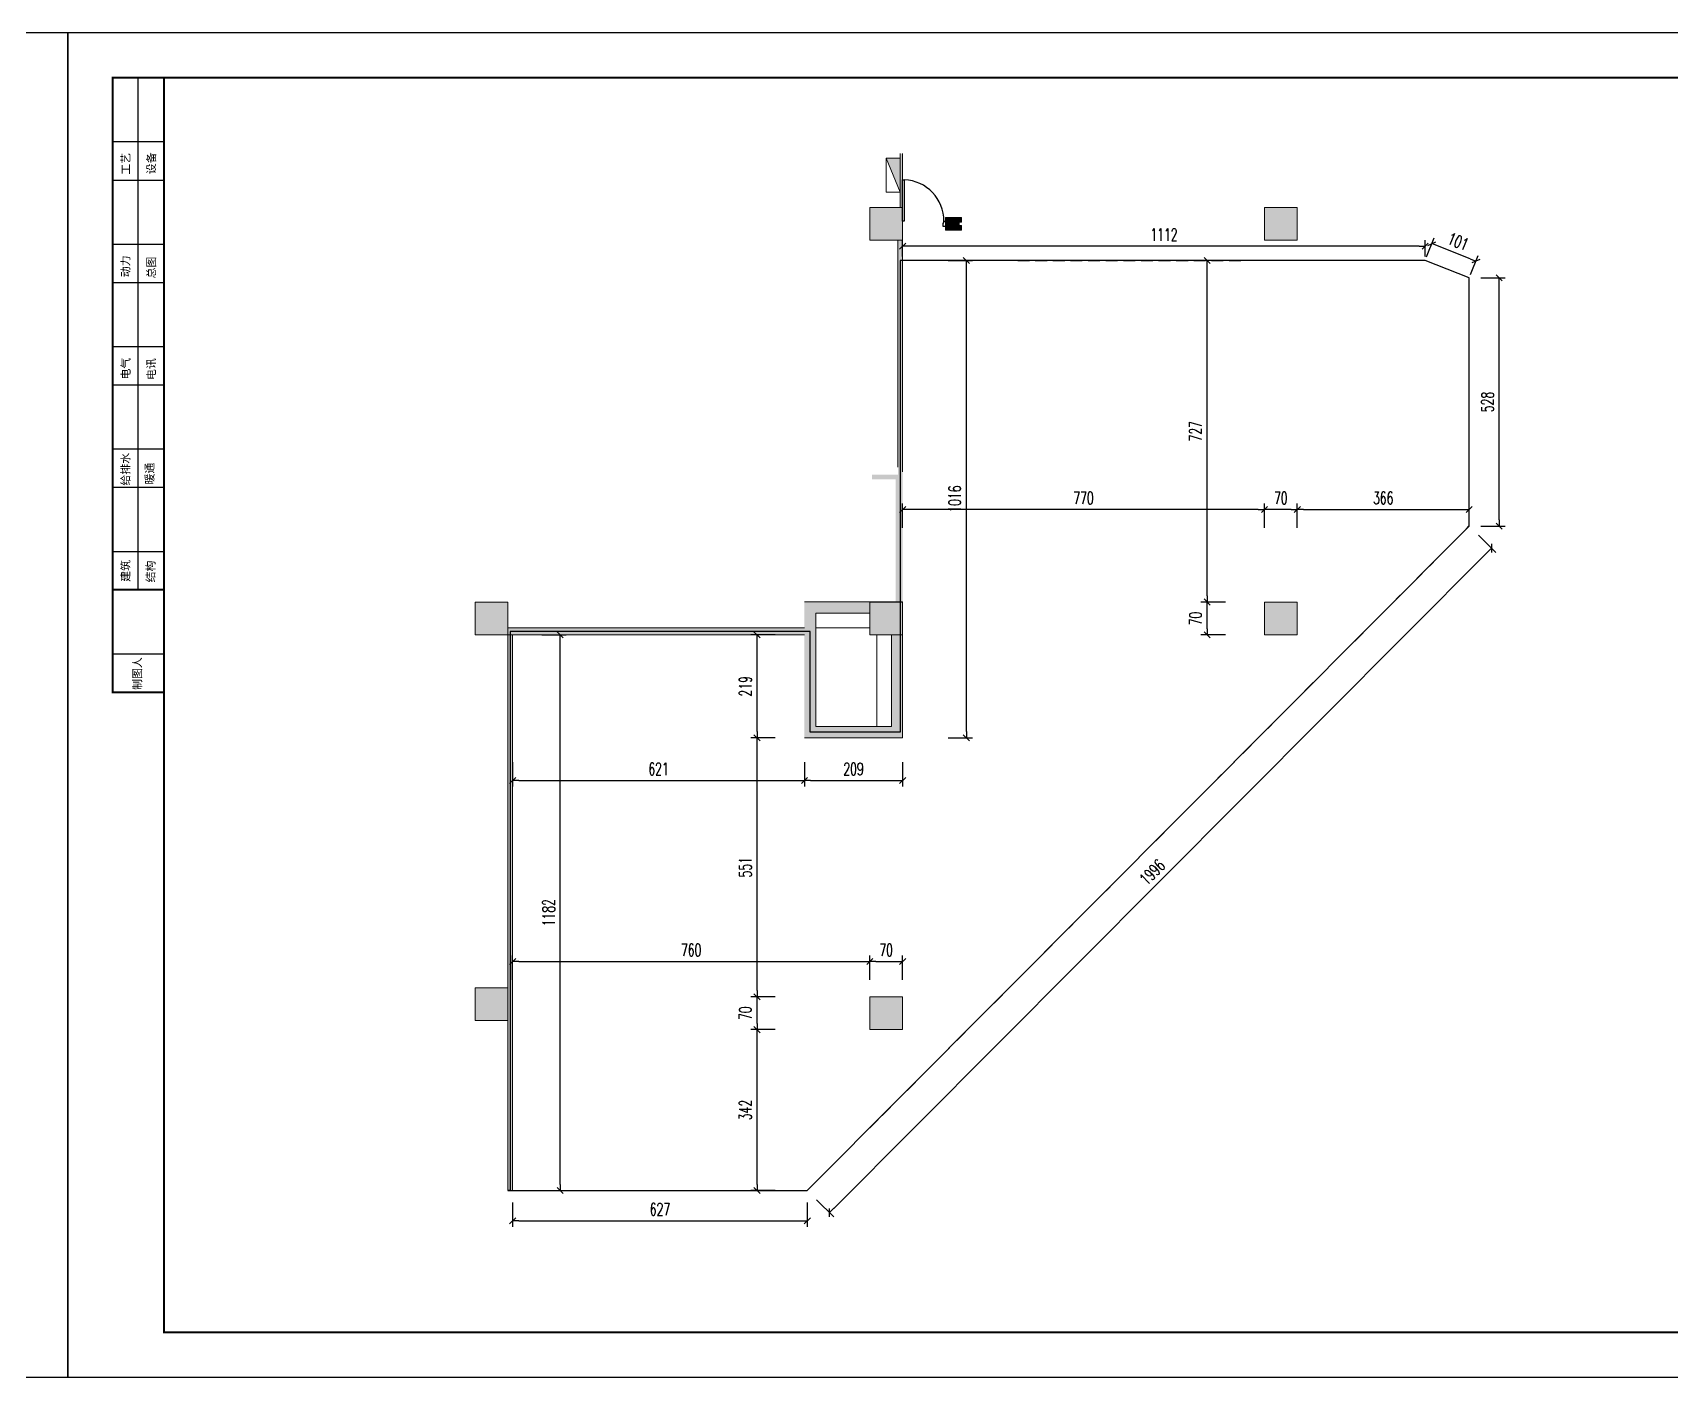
# Model space of a CAD drawing. Header units: millimetres. Extents: x 5896 to 6381, y 4295 to 4378.
# Drawn here: x 5975.74 to 6010.61, y 4349.31 to 4377.92 of the extents above; entities that cross this region are included whole.
import ezdxf

# ---------------------------------------------------------------- set-up
doc = ezdxf.new("R2010")
doc.units = ezdxf.units.MM
doc.linetypes.add('NASCOSTA', pattern=[0.375, 0.25, -0.125])
doc.linetypes.add('PHANTOM2', pattern=[1.25, 0.625, -0.125, 0.125, -0.125, 0.125, -0.125])
for name, color, linetype in [('1_AVT', 1, 'Continuous'), ('AX-QUOTE', 2, 'Continuous'), ('GA_X DIM', 8, 'Continuous'), ('proiezioni', 2, 'NASCOSTA'), ('R-PIANI', 6, 'Continuous'), ('图框', 254, 'Continuous')]:
    doc.layers.add(name, color=color, linetype=linetype)
doc.layers.add('R-BORDER', color=7, linetype='PHANTOM2', true_color=0xdb0000, plot=False)
doc.layers.add('R-HATCH', color=7, linetype='Continuous', lineweight=9, true_color=0xbababa)
doc.layers.add('R-WALL', color=7, linetype='Continuous', lineweight=9, true_color=0xbababa)
doc.layers.add('R-PLANT', color=1, linetype='Continuous', lineweight=9)
doc.styles.add('ARIAL', font='Arial.ttf')
doc.styles.add('FUGUE', font='Arial.ttf')
doc.styles.add('HT', font='')
doc.styles.add('SIMPLEX', font='SIMPLEX.SHX', dxfattribs={"width": 0.65})
doc.styles.get("Standard").update_dxf_attribs({"font": 'Arial.ttf'})
doc.styles.add('图签-仿宋', font='')
doc.styles.add('图签-黑体', font='')
doc.styles.get('HT').set_extended_font_data('SimHei')
doc.styles.get('图签-仿宋').set_extended_font_data('FangSong_GB2312')
doc.styles.get('图签-黑体').set_extended_font_data('SimHei')
doc.dimstyles.new('副本 METRI', dxfattribs={"dimscale": 1.3, "dimtxt": 0.2, "dimasz": 0.1, "dimexe": 0.1, "dimexo": 0.0625, "dimgap": 0.09, "dimtad": 1, "dimdec": 0, "dimlfac": 100, "dimzin": 0, "dimdsep": 46, "dimtxsty": 'SIMPLEX', "dimblk": 'LINEET2S', "dimcen": 0.09, "dimdle": 0.1, "dimclrd": 7, "dimclre": 7, "dimclrt": 3, "dimadec": 0, "dimazin": 0, "dimtfac": 1, "dimtdec": 0, "dimtix": 1, "dimtmove": 2, "dimatfit": 3, "dimldrblk": 'LINEET2S', "dimfxl": 0.3, "dimfxlon": 1, "dimtolj": 1, "dimarcsym": 0})

# ---------------------------------------------------------------- blocks, each defined once
blk = doc.blocks.new('LINEET2S')
blk.add_line((-1, 0), (0, 0))
at = {"color": 5}
blk.add_line((0.5, 0.5), (-0.5, -0.5), dxfattribs=at)
blk = doc.blocks.new('*D433')
at = {"layer": 'AX-QUOTE', "color": 7, "lineweight": -2, "transparency": 16777216}
for p, q in [((5985.956, 4353.026), (5985.956, 4352.506)), ((5992.228, 4353.026), (5992.228, 4352.506)), ((5986.086, 4352.636), (5992.098, 4352.636))]:
    blk.add_line(p, q, dxfattribs=at)
at = {"layer": 'DEFPOINTS', "color": 0, "transparency": 16777216}
for p in [(5985.956, 4353.281), (5992.228, 4353.281), (5992.228, 4352.636)]:
    blk.add_point(p, dxfattribs=at)
at = {"layer": 'AX-QUOTE', "color": 7, "lineweight": -2, "transparency": 16777216, "xscale": 0.13, "yscale": 0.13, "zscale": 0.13, "rotation": 180}
blk.add_blockref('LINEET2S', (5985.956, 4352.636), dxfattribs=at)
at = {"layer": 'AX-QUOTE', "color": 7, "lineweight": -2, "transparency": 16777216, "xscale": 0.13, "yscale": 0.13, "zscale": 0.13}
blk.add_blockref('LINEET2S', (5992.228, 4352.636), dxfattribs=at)
at = {"layer": 'AX-QUOTE', "color": 3, "transparency": 16777216, "insert": (5989.092, 4352.883), "char_height": 0.26, "attachment_point": 5, "style": 'SIMPLEX'}
blk.add_mtext('\\A1;627', dxfattribs=at)
blk = doc.blocks.new('*D434')
at = {"layer": 'AX-QUOTE', "color": 7, "lineweight": -2, "transparency": 16777216}
for p, q in [((6006.512, 4367.226), (6006.88, 4366.859)), ((5992.793, 4352.902), (6006.696, 4366.859)), ((5992.425, 4353.085), (5992.793, 4352.718))]:
    blk.add_line(p, q, dxfattribs=at)
at = {"layer": 'DEFPOINTS', "color": 0, "transparency": 16777216}
for p in [(6006.315, 4367.422), (6006.788, 4366.951), (5992.228, 4353.281)]:
    blk.add_point(p, dxfattribs=at)
at = {"layer": 'AX-QUOTE', "color": 7, "lineweight": -2, "transparency": 16777216, "xscale": 0.13, "yscale": 0.13, "zscale": 0.13}
for p, rotation in [((6006.788, 4366.951), 45.10899471156893), ((5992.701, 4352.81), 225.108994711569)]:
    blk.add_blockref('LINEET2S', p, dxfattribs=dict(at, rotation=rotation))
at = {"layer": 'AX-QUOTE', "color": 3, "transparency": 16777216, "insert": (5999.57, 4360.055), "char_height": 0.26, "attachment_point": 5, "rotation": 45.109, "style": 'SIMPLEX'}
blk.add_mtext('\\A1;1996', dxfattribs=at)
blk = doc.blocks.new('*D435')
at = {"layer": 'AX-QUOTE', "color": 7, "lineweight": -2, "transparency": 16777216}
for p, q in [((6006.562, 4372.705), (6007.082, 4372.705)), ((6006.952, 4367.552), (6006.952, 4372.575)), ((6006.562, 4367.422), (6007.082, 4367.422))]:
    blk.add_line(p, q, dxfattribs=at)
at = {"layer": 'DEFPOINTS', "color": 0, "transparency": 16777216}
for p in [(6006.315, 4372.705), (6006.952, 4372.705), (6006.315, 4367.422)]:
    blk.add_point(p, dxfattribs=at)
at = {"layer": 'AX-QUOTE', "color": 7, "lineweight": -2, "transparency": 16777216, "xscale": 0.13, "yscale": 0.13, "zscale": 0.13}
for p, rotation in [((6006.952, 4372.705), 90), ((6006.952, 4367.422), 270)]:
    blk.add_blockref('LINEET2S', p, dxfattribs=dict(at, rotation=rotation))
at = {"layer": 'AX-QUOTE', "color": 3, "transparency": 16777216, "insert": (6006.705, 4370.063), "char_height": 0.26, "attachment_point": 5, "rotation": 90, "style": 'SIMPLEX'}
blk.add_mtext('\\A1;528', dxfattribs=at)
blk = doc.blocks.new('*D436')
at = {"layer": 'AX-QUOTE', "color": 7, "lineweight": -2, "transparency": 16777216}
for p, q in [((6005.409, 4373.152), (6005.569, 4373.554)), ((6006.336, 4373.11), (6005.642, 4373.385)), ((6006.345, 4372.78), (6006.505, 4373.183))]:
    blk.add_line(p, q, dxfattribs=at)
at = {"layer": 'DEFPOINTS', "color": 0, "transparency": 16777216}
for p in [(6005.521, 4373.433), (6005.379, 4373.076), (6006.315, 4372.705)]:
    blk.add_point(p, dxfattribs=at)
at = {"layer": 'AX-QUOTE', "color": 7, "lineweight": -2, "transparency": 16777216, "xscale": 0.13, "yscale": 0.13, "zscale": 0.13}
for p, rotation in [((6005.521, 4373.433), 158.3338756539111), ((6006.457, 4373.062), 338.3338756539112)]:
    blk.add_blockref('LINEET2S', p, dxfattribs=dict(at, rotation=rotation))
at = {"layer": 'AX-QUOTE', "color": 3, "transparency": 16777216, "insert": (6006.08, 4373.477), "char_height": 0.26, "attachment_point": 5, "rotation": 338.3339, "style": 'SIMPLEX'}
blk.add_mtext('\\A1;101', dxfattribs=at)
blk = doc.blocks.new('*D437')
at = {"layer": 'AX-QUOTE', "color": 7, "lineweight": -2, "transparency": 16777216}
for p, q in [((5994.256, 4373.158), (5994.256, 4373.508)), ((6005.249, 4373.378), (5994.386, 4373.378)), ((6005.379, 4373.158), (6005.379, 4373.508))]:
    blk.add_line(p, q, dxfattribs=at)
at = {"layer": 'DEFPOINTS', "color": 0, "transparency": 16777216}
for p in [(5994.256, 4373.378), (5994.256, 4373.076), (6005.379, 4373.076)]:
    blk.add_point(p, dxfattribs=at)
at = {"layer": 'AX-QUOTE', "color": 7, "lineweight": -2, "transparency": 16777216, "xscale": 0.13, "yscale": 0.13, "zscale": 0.13}
for p, rotation in [((5994.256, 4373.378), 180.0000000000047), ((6005.379, 4373.378), 4.716227408607665e-12)]:
    blk.add_blockref('LINEET2S', p, dxfattribs=dict(at, rotation=rotation))
at = {"layer": 'AX-QUOTE', "color": 3, "transparency": 16777216, "insert": (5999.818, 4373.625), "char_height": 0.26, "attachment_point": 5, "style": 'SIMPLEX'}
blk.add_mtext('\\A1;1112', dxfattribs=at)
blk = doc.blocks.new('*D438')
at = {"layer": 'AX-QUOTE', "color": 7, "lineweight": -2, "transparency": 16777216}
for p, q in [((6001.126, 4365.806), (6000.606, 4365.806)), ((6000.736, 4365.236), (6000.736, 4365.676)), ((6001.126, 4365.106), (6000.606, 4365.106))]:
    blk.add_line(p, q, dxfattribs=at)
at = {"layer": 'DEFPOINTS', "color": 0, "transparency": 16777216}
for p in [(6000.736, 4365.806), (6001.956, 4365.806), (6001.956, 4365.106)]:
    blk.add_point(p, dxfattribs=at)
at = {"layer": 'AX-QUOTE', "color": 7, "lineweight": -2, "transparency": 16777216, "xscale": 0.13, "yscale": 0.13, "zscale": 0.13}
for p, rotation in [((6000.736, 4365.806), 90), ((6000.736, 4365.106), 270)]:
    blk.add_blockref('LINEET2S', p, dxfattribs=dict(at, rotation=rotation))
at = {"layer": 'AX-QUOTE', "color": 3, "transparency": 16777216, "insert": (6000.489, 4365.456), "char_height": 0.26, "attachment_point": 5, "rotation": 90, "style": 'SIMPLEX'}
blk.add_mtext('\\A1;70', dxfattribs=at)
blk = doc.blocks.new('*D439')
at = {"layer": 'AX-QUOTE', "color": 7, "lineweight": -2, "transparency": 16777216}
for p, q in [((6001.126, 4373.076), (6000.606, 4373.076)), ((6000.736, 4365.936), (6000.736, 4372.946)), ((6001.126, 4365.806), (6000.606, 4365.806))]:
    blk.add_line(p, q, dxfattribs=at)
at = {"layer": 'DEFPOINTS', "color": 0, "transparency": 16777216}
for p in [(6000.736, 4373.076), (6005.379, 4373.076), (6001.956, 4365.806)]:
    blk.add_point(p, dxfattribs=at)
at = {"layer": 'AX-QUOTE', "color": 7, "lineweight": -2, "transparency": 16777216, "xscale": 0.13, "yscale": 0.13, "zscale": 0.13}
for p, rotation in [((6000.736, 4373.076), 90), ((6000.736, 4365.806), 270)]:
    blk.add_blockref('LINEET2S', p, dxfattribs=dict(at, rotation=rotation))
at = {"layer": 'AX-QUOTE', "color": 3, "transparency": 16777216, "insert": (6000.489, 4369.441), "char_height": 0.26, "attachment_point": 5, "rotation": 90, "style": 'SIMPLEX'}
blk.add_mtext('\\A1;727', dxfattribs=at)
blk = doc.blocks.new('*D440')
at = {"layer": 'AX-QUOTE', "color": 7, "lineweight": -2, "transparency": 16777216}
for p, q in [((5985.956, 4357.765), (5985.956, 4358.285)), ((5993.556, 4357.765), (5993.556, 4358.285)), ((5986.086, 4358.155), (5993.426, 4358.155))]:
    blk.add_line(p, q, dxfattribs=at)
at = {"layer": 'DEFPOINTS', "color": 0, "transparency": 16777216}
for p in [(5993.556, 4358.155), (5993.556, 4357.405), (5985.956, 4353.281)]:
    blk.add_point(p, dxfattribs=at)
at = {"layer": 'AX-QUOTE', "color": 7, "lineweight": -2, "transparency": 16777216, "xscale": 0.13, "yscale": 0.13, "zscale": 0.13, "rotation": 180}
blk.add_blockref('LINEET2S', (5985.956, 4358.155), dxfattribs=at)
at = {"layer": 'AX-QUOTE', "color": 7, "lineweight": -2, "transparency": 16777216, "xscale": 0.13, "yscale": 0.13, "zscale": 0.13}
blk.add_blockref('LINEET2S', (5993.556, 4358.155), dxfattribs=at)
at = {"layer": 'AX-QUOTE', "color": 3, "transparency": 16777216, "insert": (5989.756, 4358.402), "char_height": 0.26, "attachment_point": 5, "style": 'SIMPLEX'}
blk.add_mtext('\\A1;760', dxfattribs=at)
blk = doc.blocks.new('*D441')
at = {"layer": 'AX-QUOTE', "color": 7, "lineweight": -2, "transparency": 16777216}
for p, q in [((5993.556, 4357.765), (5993.556, 4358.285)), ((5994.256, 4357.765), (5994.256, 4358.285)), ((5993.686, 4358.155), (5994.126, 4358.155))]:
    blk.add_line(p, q, dxfattribs=at)
at = {"layer": 'DEFPOINTS', "color": 0, "transparency": 16777216}
for p in [(5994.256, 4358.155), (5993.556, 4357.405), (5994.256, 4357.405)]:
    blk.add_point(p, dxfattribs=at)
at = {"layer": 'AX-QUOTE', "color": 7, "lineweight": -2, "transparency": 16777216, "xscale": 0.13, "yscale": 0.13, "zscale": 0.13, "rotation": 180}
blk.add_blockref('LINEET2S', (5993.556, 4358.155), dxfattribs=at)
at = {"layer": 'AX-QUOTE', "color": 7, "lineweight": -2, "transparency": 16777216, "xscale": 0.13, "yscale": 0.13, "zscale": 0.13}
blk.add_blockref('LINEET2S', (5994.256, 4358.155), dxfattribs=at)
at = {"layer": 'AX-QUOTE', "color": 3, "transparency": 16777216, "insert": (5993.906, 4358.402), "char_height": 0.26, "attachment_point": 5, "style": 'SIMPLEX'}
blk.add_mtext('\\A1;70', dxfattribs=at)
blk = doc.blocks.new('*D442')
at = {"layer": 'AX-QUOTE', "color": 7, "lineweight": -2, "transparency": 16777216}
for p, q in [((5986.578, 4365.106), (5987.098, 4365.106)), ((5986.968, 4353.411), (5986.968, 4364.976)), ((5986.578, 4353.281), (5987.098, 4353.281))]:
    blk.add_line(p, q, dxfattribs=at)
at = {"layer": 'DEFPOINTS', "color": 0, "transparency": 16777216}
for p in [(5985.956, 4365.106), (5986.968, 4365.106), (5985.956, 4353.281)]:
    blk.add_point(p, dxfattribs=at)
at = {"layer": 'AX-QUOTE', "color": 7, "lineweight": -2, "transparency": 16777216, "xscale": 0.13, "yscale": 0.13, "zscale": 0.13}
for p, rotation in [((5986.968, 4365.106), 90), ((5986.968, 4353.281), 270)]:
    blk.add_blockref('LINEET2S', p, dxfattribs=dict(at, rotation=rotation))
at = {"layer": 'AX-QUOTE', "color": 3, "transparency": 16777216, "insert": (5986.721, 4359.194), "char_height": 0.26, "attachment_point": 5, "rotation": 90, "style": 'SIMPLEX'}
blk.add_mtext('\\A1;1182', dxfattribs=at)
blk = doc.blocks.new('*D443')
at = {"layer": 'AX-QUOTE', "color": 7, "lineweight": -2, "transparency": 16777216}
for p, q in [((5985.956, 4362.397), (5985.956, 4361.877)), ((5992.166, 4362.397), (5992.166, 4361.877)), ((5986.086, 4362.007), (5992.036, 4362.007))]:
    blk.add_line(p, q, dxfattribs=at)
at = {"layer": 'DEFPOINTS', "color": 0, "transparency": 16777216}
for p in [(5985.956, 4365.106), (5992.166, 4365.106), (5992.166, 4362.007)]:
    blk.add_point(p, dxfattribs=at)
at = {"layer": 'AX-QUOTE', "color": 7, "lineweight": -2, "transparency": 16777216, "xscale": 0.13, "yscale": 0.13, "zscale": 0.13, "rotation": 180}
blk.add_blockref('LINEET2S', (5985.956, 4362.007), dxfattribs=at)
at = {"layer": 'AX-QUOTE', "color": 7, "lineweight": -2, "transparency": 16777216, "xscale": 0.13, "yscale": 0.13, "zscale": 0.13}
blk.add_blockref('LINEET2S', (5992.166, 4362.007), dxfattribs=at)
at = {"layer": 'AX-QUOTE', "color": 3, "transparency": 16777216, "insert": (5989.061, 4362.254), "char_height": 0.26, "attachment_point": 5, "style": 'SIMPLEX'}
blk.add_mtext('\\A1;621', dxfattribs=at)
blk = doc.blocks.new('*D444')
at = {"layer": 'AX-QUOTE', "color": 7, "lineweight": -2, "transparency": 16777216}
for p, q in [((5992.166, 4362.397), (5992.166, 4361.877)), ((5994.256, 4362.397), (5994.256, 4361.877)), ((5992.296, 4362.007), (5994.126, 4362.007))]:
    blk.add_line(p, q, dxfattribs=at)
at = {"layer": 'DEFPOINTS', "color": 0, "transparency": 16777216}
for p in [(5992.166, 4365.106), (5994.256, 4362.918), (5994.256, 4362.007)]:
    blk.add_point(p, dxfattribs=at)
at = {"layer": 'AX-QUOTE', "color": 7, "lineweight": -2, "transparency": 16777216, "xscale": 0.13, "yscale": 0.13, "zscale": 0.13, "rotation": 180}
blk.add_blockref('LINEET2S', (5992.166, 4362.007), dxfattribs=at)
at = {"layer": 'AX-QUOTE', "color": 7, "lineweight": -2, "transparency": 16777216, "xscale": 0.13, "yscale": 0.13, "zscale": 0.13}
blk.add_blockref('LINEET2S', (5994.256, 4362.007), dxfattribs=at)
at = {"layer": 'AX-QUOTE', "color": 3, "transparency": 16777216, "insert": (5993.211, 4362.254), "char_height": 0.26, "attachment_point": 5, "style": 'SIMPLEX'}
blk.add_mtext('\\A1;209', dxfattribs=at)
blk = doc.blocks.new('*D445')
at = {"layer": 'AX-QUOTE', "color": 7, "lineweight": -2, "transparency": 16777216}
for p, q in [((5995.223, 4373.076), (5995.743, 4373.076)), ((5995.613, 4363.048), (5995.613, 4372.946)), ((5995.223, 4362.918), (5995.743, 4362.918))]:
    blk.add_line(p, q, dxfattribs=at)
at = {"layer": 'DEFPOINTS', "color": 0, "transparency": 16777216}
for p in [(5994.256, 4373.076), (5995.613, 4373.076), (5994.256, 4362.918)]:
    blk.add_point(p, dxfattribs=at)
at = {"layer": 'AX-QUOTE', "color": 7, "lineweight": -2, "transparency": 16777216, "xscale": 0.13, "yscale": 0.13, "zscale": 0.13}
for p, rotation in [((5995.613, 4373.076), 90), ((5995.613, 4362.918), 270)]:
    blk.add_blockref('LINEET2S', p, dxfattribs=dict(at, rotation=rotation))
at = {"layer": 'AX-QUOTE', "color": 3, "transparency": 16777216, "insert": (5995.366, 4367.997), "char_height": 0.26, "attachment_point": 5, "rotation": 90, "style": 'SIMPLEX'}
blk.add_mtext('\\A1;1016', dxfattribs=at)
blk = doc.blocks.new('*D446')
at = {"layer": 'AX-QUOTE', "color": 7, "lineweight": -2, "transparency": 16777216}
for p, q in [((6001.956, 4367.383), (6001.956, 4367.903)), ((6002.526, 4367.773), (6002.086, 4367.773)), ((6002.656, 4367.383), (6002.656, 4367.903))]:
    blk.add_line(p, q, dxfattribs=at)
at = {"layer": 'DEFPOINTS', "color": 0, "transparency": 16777216}
for p in [(6001.956, 4367.773), (6001.956, 4365.806), (6002.656, 4365.806)]:
    blk.add_point(p, dxfattribs=at)
at = {"layer": 'AX-QUOTE', "color": 7, "lineweight": -2, "transparency": 16777216, "xscale": 0.13, "yscale": 0.13, "zscale": 0.13, "rotation": 180}
blk.add_blockref('LINEET2S', (6001.956, 4367.773), dxfattribs=at)
at = {"layer": 'AX-QUOTE', "color": 7, "lineweight": -2, "transparency": 16777216, "xscale": 0.13, "yscale": 0.13, "zscale": 0.13}
blk.add_blockref('LINEET2S', (6002.656, 4367.773), dxfattribs=at)
at = {"layer": 'AX-QUOTE', "color": 3, "transparency": 16777216, "insert": (6002.306, 4368.02), "char_height": 0.26, "attachment_point": 5, "style": 'SIMPLEX'}
blk.add_mtext('\\A1;70', dxfattribs=at)
blk = doc.blocks.new('*D447')
at = {"layer": 'AX-QUOTE', "color": 7, "lineweight": -2, "transparency": 16777216}
for p, q in [((5994.256, 4367.383), (5994.256, 4367.903)), ((6001.826, 4367.773), (5994.386, 4367.773)), ((6001.956, 4367.383), (6001.956, 4367.903))]:
    blk.add_line(p, q, dxfattribs=at)
at = {"layer": 'DEFPOINTS', "color": 0, "transparency": 16777216}
for p in [(5994.256, 4367.773), (6001.956, 4365.806), (5994.256, 4362.918)]:
    blk.add_point(p, dxfattribs=at)
at = {"layer": 'AX-QUOTE', "color": 7, "lineweight": -2, "transparency": 16777216, "xscale": 0.13, "yscale": 0.13, "zscale": 0.13, "rotation": 180}
blk.add_blockref('LINEET2S', (5994.256, 4367.773), dxfattribs=at)
at = {"layer": 'AX-QUOTE', "color": 7, "lineweight": -2, "transparency": 16777216, "xscale": 0.13, "yscale": 0.13, "zscale": 0.13}
blk.add_blockref('LINEET2S', (6001.956, 4367.773), dxfattribs=at)
at = {"layer": 'AX-QUOTE', "color": 3, "transparency": 16777216, "insert": (5998.106, 4368.02), "char_height": 0.26, "attachment_point": 5, "style": 'SIMPLEX'}
blk.add_mtext('\\A1;770', dxfattribs=at)
blk = doc.blocks.new('*D448')
at = {"layer": 'AX-QUOTE', "color": 7, "lineweight": -2, "transparency": 16777216}
for p, q in [((6002.656, 4367.383), (6002.656, 4367.903)), ((6002.786, 4367.773), (6006.185, 4367.773)), ((6006.315, 4367.503), (6006.315, 4367.903))]:
    blk.add_line(p, q, dxfattribs=at)
at = {"layer": 'DEFPOINTS', "color": 0, "transparency": 16777216}
for p in [(6006.315, 4367.773), (6006.315, 4367.422), (6002.656, 4365.806)]:
    blk.add_point(p, dxfattribs=at)
at = {"layer": 'AX-QUOTE', "color": 7, "lineweight": -2, "transparency": 16777216, "xscale": 0.13, "yscale": 0.13, "zscale": 0.13, "rotation": 180}
blk.add_blockref('LINEET2S', (6002.656, 4367.773), dxfattribs=at)
at = {"layer": 'AX-QUOTE', "color": 7, "lineweight": -2, "transparency": 16777216, "xscale": 0.13, "yscale": 0.13, "zscale": 0.13}
blk.add_blockref('LINEET2S', (6006.315, 4367.773), dxfattribs=at)
at = {"layer": 'AX-QUOTE', "color": 3, "transparency": 16777216, "insert": (6004.485, 4368.02), "char_height": 0.26, "attachment_point": 5, "style": 'SIMPLEX'}
blk.add_mtext('\\A1;366', dxfattribs=at)
blk = doc.blocks.new('*D449')
at = {"layer": 'AX-QUOTE', "color": 7, "lineweight": -2, "transparency": 16777216}
for p, q in [((5991.547, 4356.705), (5991.027, 4356.705)), ((5991.157, 4353.411), (5991.157, 4356.575)), ((5991.547, 4353.281), (5991.027, 4353.281))]:
    blk.add_line(p, q, dxfattribs=at)
at = {"layer": 'DEFPOINTS', "color": 0, "transparency": 16777216}
for p in [(5991.157, 4356.705), (5993.556, 4356.705), (5992.228, 4353.281)]:
    blk.add_point(p, dxfattribs=at)
at = {"layer": 'AX-QUOTE', "color": 7, "lineweight": -2, "transparency": 16777216, "xscale": 0.13, "yscale": 0.13, "zscale": 0.13}
for p, rotation in [((5991.157, 4356.705), 90), ((5991.157, 4353.281), 270)]:
    blk.add_blockref('LINEET2S', p, dxfattribs=dict(at, rotation=rotation))
at = {"layer": 'AX-QUOTE', "color": 3, "transparency": 16777216, "insert": (5990.91, 4354.993), "char_height": 0.26, "attachment_point": 5, "rotation": 90, "style": 'SIMPLEX'}
blk.add_mtext('\\A1;342', dxfattribs=at)
blk = doc.blocks.new('*D450')
at = {"layer": 'AX-QUOTE', "color": 7, "lineweight": -2, "transparency": 16777216}
for p, q in [((5991.547, 4357.405), (5991.027, 4357.405)), ((5991.157, 4356.835), (5991.157, 4357.275)), ((5991.547, 4356.705), (5991.027, 4356.705))]:
    blk.add_line(p, q, dxfattribs=at)
at = {"layer": 'DEFPOINTS', "color": 0, "transparency": 16777216}
for p in [(5991.157, 4357.405), (5993.556, 4357.405), (5993.556, 4356.705)]:
    blk.add_point(p, dxfattribs=at)
at = {"layer": 'AX-QUOTE', "color": 7, "lineweight": -2, "transparency": 16777216, "xscale": 0.13, "yscale": 0.13, "zscale": 0.13}
for p, rotation in [((5991.157, 4357.405), 90), ((5991.157, 4356.705), 270)]:
    blk.add_blockref('LINEET2S', p, dxfattribs=dict(at, rotation=rotation))
at = {"layer": 'AX-QUOTE', "color": 3, "transparency": 16777216, "insert": (5990.91, 4357.055), "char_height": 0.26, "attachment_point": 5, "rotation": 90, "style": 'SIMPLEX'}
blk.add_mtext('\\A1;70', dxfattribs=at)
blk = doc.blocks.new('*D451')
at = {"layer": 'AX-QUOTE', "color": 7, "lineweight": -2, "transparency": 16777216}
for p, q in [((5991.547, 4362.918), (5991.027, 4362.918)), ((5991.157, 4357.535), (5991.157, 4362.788)), ((5991.547, 4357.405), (5991.027, 4357.405))]:
    blk.add_line(p, q, dxfattribs=at)
at = {"layer": 'DEFPOINTS', "color": 0, "transparency": 16777216}
for p in [(5991.157, 4362.918), (5992.166, 4362.918), (5993.556, 4357.405)]:
    blk.add_point(p, dxfattribs=at)
at = {"layer": 'AX-QUOTE', "color": 7, "lineweight": -2, "transparency": 16777216, "xscale": 0.13, "yscale": 0.13, "zscale": 0.13}
for p, rotation in [((5991.157, 4362.918), 90), ((5991.157, 4357.405), 270)]:
    blk.add_blockref('LINEET2S', p, dxfattribs=dict(at, rotation=rotation))
at = {"layer": 'AX-QUOTE', "color": 3, "transparency": 16777216, "insert": (5990.91, 4360.162), "char_height": 0.26, "attachment_point": 5, "rotation": 90, "style": 'SIMPLEX'}
blk.add_mtext('\\A1;551', dxfattribs=at)
blk = doc.blocks.new('*D452')
at = {"layer": 'AX-QUOTE', "color": 7, "lineweight": -2, "transparency": 16777216}
for p, q in [((5991.547, 4365.106), (5991.027, 4365.106)), ((5991.157, 4363.048), (5991.157, 4364.976)), ((5991.547, 4362.918), (5991.027, 4362.918))]:
    blk.add_line(p, q, dxfattribs=at)
at = {"layer": 'DEFPOINTS', "color": 0, "transparency": 16777216}
for p in [(5991.157, 4365.106), (5992.166, 4365.106), (5992.166, 4362.918)]:
    blk.add_point(p, dxfattribs=at)
at = {"layer": 'AX-QUOTE', "color": 7, "lineweight": -2, "transparency": 16777216, "xscale": 0.13, "yscale": 0.13, "zscale": 0.13}
for p, rotation in [((5991.157, 4365.106), 90), ((5991.157, 4362.918), 270)]:
    blk.add_blockref('LINEET2S', p, dxfattribs=dict(at, rotation=rotation))
at = {"layer": 'AX-QUOTE', "color": 3, "transparency": 16777216, "insert": (5990.91, 4364.012), "char_height": 0.26, "attachment_point": 5, "rotation": 90, "style": 'SIMPLEX'}
blk.add_mtext('\\A1;219', dxfattribs=at)
blk = doc.blocks.new('tukuang')
at = {"layer": '图框'}
for p, q in [((155.6, 1739.4), (155.6, 2870.7)), ((3606.1, 2870.7), (3606.1, 99)), ((99, 2729.3), (212.1, 2729.3)), ((99, 2644.4), (212.1, 2644.4)), ((99, 2503), (212.1, 2503)), ((3634.3, 2525.2), (4072.7, 2525.2)), ((99, 2418.2), (212.1, 2418.2)), ((3606.1, 2404), (4101, 2404)), ((99, 2276.8), (212.1, 2276.8)), ((99, 2191.9), (212.1, 2191.9)), ((3606.1, 2085.9), (4101, 2085.9)), ((99, 2050.5), (212.1, 2050.5)), ((99, 1965.7), (212.1, 1965.7)), ((99, 1824.2), (212.1, 1824.2)), ((3606.1, 1767.7), (4101, 1767.7)), ((99, 1598), (212.1, 1598)), ((4101, 1513.1), (3606.1, 1513.1)), ((3712.1, 1513.1), (3712.1, 1173.7)), ((3959.6, 1513.1), (3959.6, 1173.7)), ((4101, 1456.6), (3606.1, 1456.6)), ((4101, 1400), (3606.1, 1400)), ((4101, 1343.4), (3606.1, 1343.4)), ((4101, 1286.9), (3606.1, 1286.9)), ((3804.6, 1257.4), (3862.4, 1257.4)), ((4101, 1230.3), (3606.1, 1230.3)), ((4101, 1173.7), (3606.1, 1173.7)), ((3606.1, 1117.2), (4101, 1117.2)), ((3606.1, 947.5), (4101, 947.5)), ((3606.1, 777.8), (4101, 777.8)), ((4101, 608.1), (3606.1, 608.1)), ((4101, 551.5), (3606.1, 551.5)), ((3853.5, 551.5), (3853.5, 155.6)), ((3959.6, 551.5), (3959.6, 268.7)), ((4101, 494.9), (3606.1, 494.9)), ((4101, 438.4), (3606.1, 438.4)), ((4101, 381.8), (3606.1, 381.8)), ((4101, 325.3), (3606.1, 325.3)), ((4101, 268.7), (3606.1, 268.7)), ((4101, 212.1), (3606.1, 212.1)), ((4101, 155.6), (3606.1, 155.6))]:
    blk.add_line(p, q, dxfattribs=at)
blk.add_lwpolyline([(0, 0), (4200, 0), (4200, 2969.7), (0, 2969.7)], close=True, dxfattribs=at)
at = {"layer": '图框', "const_width": 4.24}
for points in [[(99, 1511), (99, 2872.8)], [(99, 2870.7), (212.1, 2870.7)], [(99, 1739.4), (212.1, 1739.4)], [(99, 1513.1), (212.1, 1513.1)]]:
    blk.add_lwpolyline(points, dxfattribs=at)
blk.add_lwpolyline([(212.1, 2870.7), (4101, 2870.7), (4101, 99), (212.1, 99)], close=True, dxfattribs=at)
at = {"layer": '图框'}
for s, height, style, p in [('建筑设计单位：', 17.68, 'HT', (3616.6, 2843.5)), ('合作设计单位：', 17.68, 'HT', (3616.7, 2380.2)), ('院出图章：', 17.68, '图签-黑体', (3614.1, 2057)), ('注册执业章：', 17.68, '图签-黑体', (3616.9, 1741.7)), ('1', 21.2, '图签-仿宋', (3647.7, 1245.3)), ('版本', 17.68, '图签-黑体', (3616.9, 1208.3)), ('升版原因', 17.68, '图签-黑体', (3722.5, 1205.7)), ('升版日期', 17.68, '图签-黑体', (3963.4, 1205.7)), ('本图升版后，以最高版本为准', 17.677, '图签-黑体', (3616.9, 1139.3)), ('建设单位:', 17.68, '图签-黑体', (3616.8, 1089.8)), ('项目：', 17.68, '图签-黑体', (3616.8, 921.4)), ('图名：', 17.68, '图签-黑体', (3618.2, 756)), ('设计号:', 17.68, '图签-黑体', (3616.3, 585.7)), ('项目总负责人', 17.68, '图签-黑体', (3616.9, 525.2)), ('审定人', 17.68, '图签-黑体', (3616.9, 471.9)), ('专业负责人', 17.68, '图签-黑体', (3616.6, 412.8)), ('校对人', 17.68, '图签-黑体', (3615.3, 357.8)), ('设计人', 17.68, '图签-黑体', (3615.3, 301.3)), ('图别：', 17.68, '图签-黑体', (3615.3, 246.1)), ('图号：', 17.68, '图签-黑体', (3864.1, 244.6)), ('比例：', 17.68, '图签-黑体', (3615.4, 189.4)), ('日期：', 17.68, '图签-黑体', (3855.1, 187.1)), ('文件名：', 17.68, '图签-黑体', (3610.6, 131.4))]:
    blk.add_text(s, height=height, dxfattribs=dict(at, style=style)).set_placement(p)
at = {"layer": '图框', "style": 'ARIAL', "width": 0.75}
for s, height, p in [('ARCHITECTURE DESIGN UNIT', 14.141, (3617.7, 2821.1)), ('JOINTLY DESIGNED WITH', 14.141, (3617.7, 2356)), ('CNADRI PROJECT SEAL', 14.141, (3613.6, 2032.1)), ('REGISTERED SEAL', 14.141, (3616.4, 1720)), ('REVISION', 14.14, (3619.2, 1183.5)), ('CAUSE', 14.14, (3724.8, 1183.1)), ('DATE', 14.14, (3968.2, 1183.1)), ('CLIENT', 14.14, (3619.9, 1067.6)), ('PROJECT NAME', 14.141, (3617.7, 898.9)), ('DRAWING TITLE', 14.141, (3621.7, 731.4)), ('PROJECT No.', 14.141, (3617.7, 561.1)), ('PROJECT DIRECTOR', 14.141, (3619.2, 503.8)), ('AUTHORIZED BY', 14.141, (3619.2, 449.5)), ('DISCIPLINE RESPONSIBLE BY', 14.141, (3619.2, 390)), ('CHECKED BY', 14.14, (3617.7, 335.5)), ('DESIGNED BY', 14.141, (3617.7, 278.9)), ('STATUS', 14.14, (3617.7, 222.3)), ('DRAWING No.', 14.141, (3865.1, 220.2)), ('SCALE', 14.14, (3617.7, 165.1)), ('DATE', 14.14, (3861.6, 165.1)), ('FILE NAME', 14.14, (3614.9, 106.8))]:
    blk.add_text(s, height=height, dxfattribs=at).set_placement(p)
at = {"layer": '图框'}
for s, style, p in [('工艺', '图签-黑体', (136.9, 2656.3)), ('设备', '图签-黑体', (193.1, 2657.2)), ('动力', '图签-黑体', (136.3, 2429.7)), ('总图', '图签-黑体', (193.1, 2427.1)), ('电气', '图签-黑体', (136.9, 2203.8)), ('电讯', '图签-黑体', (193.1, 2202.8)), ('给排水', '图签-黑体', (136.3, 1969.5)), ('暖通', 'HT', (189.6, 1971.9)), ('建筑', '图签-黑体', (136.4, 1756.9)), ('结构', '图签-黑体', (191.7, 1755.6)), ('制图人', '图签-黑体', (162.3, 1518.2))]:
    blk.add_text(s, height=17.68, rotation=90, dxfattribs=dict(at, style=style)).set_placement(p)
at = {"layer": '图框', "insert": (3853.5, 2544), "char_height": 21.212, "width": 494.949, "attachment_point": 5, "line_spacing_factor": 0.66852, "style": 'FUGUE'}
blk.add_mtext('{\\fLiSu|b0|i0|c134|p49;\\C251;上海爱杰建设有限公司}', dxfattribs=at)
at = {"layer": '图框', "insert": (3754.5, 2415.4), "char_height": 21.647, "attachment_point": 7, "line_spacing_factor": 0.66852, "style": 'FUGUE'}
blk.add_mtext('{\\H0.55168x;\\C7;Tel: +86 21 5979 6188 Fax:+86 21 5979 7897}', dxfattribs=at)
at = {"layer": '图框', "insert": (3669.6, 890.8), "char_height": 30, "width": 393.518, "attachment_point": 1, "style": 'ARIAL'}
blk.add_mtext('\\pi121.59;{\\fSimSun|b0|i0|c134|p2;\\C7;大连千盛\\P\\pi184.27;AX}', dxfattribs=at)
at = {"layer": '图框', "attachment_point": 4}
for s, insert, char_height, width in [('1:100/A3', (3713, 185.2), 21.21, 119.272), ('{\\fSTSong|b0|i0|c0|p2;\\C7;201\\fSTSong|b0|i0|c134|p2;6-08\\fSTSong|b0|i0|c0|p2;-\\fSTSong|b0|i0|c134|p2;16}', (3929.5, 184.7), 21.2121, 11.04)]:
    blk.add_mtext(s, dxfattribs=dict(at, insert=insert, char_height=char_height, width=width))

msp = doc.modelspace()

# ---------------------------------------------------------------- hatches: boundary and pattern name
at = {"layer": 'R-HATCH', "ltscale": 10000}
h = msp.add_hatch(color=256, dxfattribs=at)
h.dxf.hatch_style = 1
h.paths.add_polyline_path([(5994.256, 4375.351), (5994.206, 4375.351), (5994.206, 4374.206), (5994.256, 4374.206)])
h = msp.add_hatch(color=256, dxfattribs=at)
h.dxf.hatch_style = 1
h.paths.add_polyline_path([(6001.956, 4365.106), (6002.656, 4365.106), (6002.656, 4365.806), (6001.956, 4365.806)])
h.paths.add_polyline_path([(6002.656, 4373.505), (6002.656, 4374.205), (6001.956, 4374.205), (6001.956, 4373.505)])
h.paths.add_polyline_path([(5993.556, 4373.506), (5993.556, 4374.206), (5994.256, 4374.206), (5994.256, 4373.506)])
h.paths.add_polyline_path([(5994.256, 4365.106), (5994.256, 4365.806), (5993.556, 4365.806), (5993.556, 4365.106)])
h.paths.add_polyline_path([(5994.256, 4356.705), (5994.256, 4357.405), (5993.556, 4357.405), (5993.556, 4356.705)])
h.paths.add_polyline_path([(5985.856, 4356.897), (5985.856, 4357.597), (5985.156, 4357.597), (5985.156, 4356.897)])
h.paths.add_polyline_path([(5985.156, 4365.806), (5985.856, 4365.806), (5985.856, 4365.106), (5985.156, 4365.106)])
h = msp.add_hatch(color=256, dxfattribs=at)
h.dxf.hatch_style = 1
h.paths.add_polyline_path([(5995.511, 4373.991), (5995.171, 4373.991), (5995.171, 4373.721), (5995.511, 4373.721), (5995.511, 4373.821), (5995.461, 4373.821), (5995.461, 4373.891), (5995.511, 4373.891)])
h = msp.add_hatch(color=256, dxfattribs=at)
h.dxf.hatch_style = 1
h.paths.add_polyline_path([(5994.256, 4368.418), (5994.256, 4373.506), (5994.156, 4373.506), (5994.156, 4368.518), (5993.606, 4368.518), (5993.606, 4368.418), (5994.106, 4368.418), (5994.106, 4365.808), (5994.256, 4365.808)])
h = msp.add_hatch(color=256, dxfattribs=at)
h.dxf.hatch_style = 1
h.paths.add_polyline_path([(5992.406, 4365.568), (5993.556, 4365.568), (5993.556, 4365.808), (5992.166, 4365.808), (5992.166, 4365.256), (5985.856, 4365.256), (5985.856, 4365.106), (5992.166, 4365.106), (5992.166, 4362.918), (5994.256, 4362.918), (5994.256, 4365.106), (5994.016, 4365.106), (5994.016, 4363.158), (5992.406, 4363.158)])
h = msp.add_hatch(color=256, dxfattribs=at)
h.dxf.hatch_style = 1
h.paths.add_polyline_path([(5985.856, 4353.281), (5985.856, 4365.106), (5985.956, 4365.106), (5985.956, 4353.281)])
at = {"layer": 'R-PLANT', "ltscale": 10000}
h = msp.add_hatch(color=1, dxfattribs=at)
h.dxf.hatch_style = 1
h.paths.add_polyline_path([(5994.206, 4375.251), (5993.906, 4375.251), (5994.206, 4374.531)])

# ---------------------------------------------------------------- linework, layer by layer
at = {"layer": '1_AVT', "ltscale": 10000}
msp.add_line((5994.291, 4374.791, 1.05), (5994.291, 4374.741, 1.05), dxfattribs=at)
at = {"layer": 'proiezioni'}
for p, q in [((5996.705, 4373.076), (6001.516, 4373.076)), ((5992.233, 4353.287), (6006.31, 4367.417))]:
    msp.add_line(p, q, dxfattribs=at)
at = {"layer": 'R-BORDER', "ltscale": 10000, "elevation": 0}
msp.add_lwpolyline([(5985.856, 4353.281), (5992.228, 4353.281), (6002.314, 4363.406), (6006.315, 4367.422), (6006.315, 4372.705), (6005.379, 4373.076), (5994.206, 4373.076), (5994.206, 4363.038), (5992.286, 4363.038), (5992.286, 4365.181), (5985.906, 4365.181), (5985.906, 4353.281)], close=True, dxfattribs=at)
at = {"layer": 'R-PIANI', "ltscale": 10000, "elevation": 0}
msp.add_lwpolyline([(5994.256, 4373.911), (5994.256, 4374.791), (5994.291, 4374.791), (5994.291, 4373.911), (5994.256, 4373.911)], dxfattribs=at)
msp.add_lwpolyline([(5995.171, 4373.801), (5995.121, 4373.801), (5995.121, 4373.876), (5995.136, 4373.876), (5995.136, 4373.911), (5995.171, 4373.911)], close=True, dxfattribs=at)
at = {"layer": 'R-PIANI', "ltscale": 10000}
msp.add_arc((5994.261, 4373.916, 2.1), 0.875, 359.6659, 88.0094, dxfattribs=at)
at = {"layer": 'R-PLANT', "ltscale": 10000, "elevation": 0}
for points in [[(5994.206, 4374.531), (5994.206, 4375.251), (5993.906, 4375.251), (5993.906, 4374.531), (5994.206, 4374.531)], [(5994.206, 4374.531), (5993.906, 4375.251)]]:
    msp.add_lwpolyline(points, dxfattribs=at)
at = {"layer": 'R-WALL', "ltscale": 10000}
for p, q in [((5995.171, 4373.721), (5995.171, 4373.991)), ((5995.171, 4373.991), (5995.511, 4373.991)), ((5995.171, 4373.721), (5995.511, 4373.721)), ((5994.156, 4368.678), (5994.156, 4373.506)), ((5994.256, 4368.578), (5994.256, 4373.506)), ((5985.856, 4365.256), (5992.166, 4365.256)), ((5992.406, 4365.258), (5993.556, 4365.258)), ((5992.166, 4365.106), (5985.956, 4365.106)), ((5993.706, 4365.106), (5993.706, 4363.158))]:
    msp.add_line(p, q, dxfattribs=at)
at = {"layer": 'R-WALL', "ltscale": 10000, "elevation": 0}
for points in [[(5994.206, 4374.206), (5994.206, 4375.355)], [(5994.256, 4374.206), (5994.256, 4375.353)], [(5995.511, 4373.991), (5995.511, 4373.891), (5995.461, 4373.891), (5995.461, 4373.821), (5995.511, 4373.821), (5995.511, 4373.721)], [(5992.166, 4362.918), (5994.256, 4362.918), (5994.256, 4365.808), (5992.166, 4365.808)], [(5993.556, 4365.568), (5992.406, 4365.568), (5992.406, 4363.158), (5994.016, 4363.158), (5994.016, 4365.106)], [(5985.856, 4353.281), (5985.856, 4365.106), (5985.956, 4365.106), (5985.956, 4353.281), (5985.856, 4353.281)]]:
    msp.add_lwpolyline(points, dxfattribs=at)
for points in [[(5993.556, 4373.506), (5993.556, 4374.206), (5994.256, 4374.206), (5994.256, 4373.506)], [(6002.656, 4373.505), (6002.656, 4374.205), (6001.956, 4374.205), (6001.956, 4373.505)], [(5985.156, 4365.806), (5985.856, 4365.806), (5985.856, 4365.106), (5985.156, 4365.106)], [(5994.256, 4365.106), (5994.256, 4365.806), (5993.556, 4365.806), (5993.556, 4365.106)], [(6001.956, 4365.106), (6002.656, 4365.106), (6002.656, 4365.806), (6001.956, 4365.806)], [(5985.856, 4356.897), (5985.856, 4357.597), (5985.156, 4357.597), (5985.156, 4356.897)], [(5994.256, 4356.705), (5994.256, 4357.405), (5993.556, 4357.405), (5993.556, 4356.705)]]:
    msp.add_lwpolyline(points, close=True, dxfattribs=at)

# ---------------------------------------------------------------- block references
at = {"layer": 'GA_X DIM', "xscale": 0.009635294117647079, "yscale": 0.009635294117647079, "zscale": 0.009635294117647079}
for p in [(5936.022, 4349.307), (5976.49, 4349.307)]:
    msp.add_blockref('tukuang', p, dxfattribs=at)

# ---------------------------------------------------------------- dimensions: what is measured, and where the dimension line sits
at = {"layer": 'AX-QUOTE'}
for p1, p2, distance, picture, middle in [((6005.379, 4373.076), (5994.256, 4373.076), -0.302, '*D437', (5999.818, 4373.625)), ((6006.315, 4372.705), (6005.379, 4373.076), -0.384, '*D436', (6006.08, 4373.477)), ((6006.315, 4367.422), (6006.315, 4372.705), -0.637, '*D435', (6006.705, 4370.063)), ((5992.228, 4353.281), (6006.315, 4367.422), -0.668, '*D434', (5999.57, 4360.055))]:
    dim = msp.add_aligned_dim(p1=p1, p2=p2, distance=distance, dimstyle='副本 METRI', dxfattribs=at)
    dim.commit()
    dim.dimension.update_dxf_attribs({"geometry": picture, "text_midpoint": middle})
for base, p1, p2, picture, middle in [((5995.613, 4373.076), (5994.256, 4362.918), (5994.256, 4373.076), '*D445', (5995.366, 4367.997)), ((6000.736, 4373.076), (6001.956, 4365.806), (6005.379, 4373.076), '*D439', (6000.489, 4369.441)), ((6000.736, 4365.806), (6001.956, 4365.106), (6001.956, 4365.806), '*D438', (6000.489, 4365.456)), ((5986.968483901, 4365.106290105), (5985.955990065, 4353.281290106), (5985.955990065, 4365.106290105), '*D442', (5986.721483901, 4359.193790105)), ((5991.157, 4365.106), (5992.166, 4362.918), (5992.166, 4365.106), '*D452', (5990.91, 4364.012)), ((5991.157, 4362.918), (5993.556, 4357.405), (5992.166, 4362.918), '*D451', (5990.91, 4360.162)), ((5991.157, 4357.405), (5993.556, 4356.705), (5993.556, 4357.405), '*D450', (5990.91, 4357.055)), ((5991.157, 4356.705), (5992.228, 4353.281), (5993.556, 4356.705), '*D449', (5990.91, 4354.993))]:
    dim = msp.add_linear_dim(base=base, p1=p1, p2=p2, angle=90, dimstyle='副本 METRI', dxfattribs=at)
    dim.commit()
    dim.dimension.update_dxf_attribs({"geometry": picture, "text_midpoint": middle})
for base, p1, p2, picture, middle in [((5994.256, 4367.773), (6001.956, 4365.806), (5994.256, 4362.918), '*D447', (5998.106, 4368.02)), ((6001.956, 4367.773), (6002.656, 4365.806), (6001.956, 4365.806), '*D446', (6002.306, 4368.02)), ((6006.315, 4367.773), (6002.656, 4365.806), (6006.315, 4367.422), '*D448', (6004.485, 4368.02)), ((5992.166, 4362.007), (5985.956, 4365.106), (5992.166, 4365.106), '*D443', (5989.061, 4362.254)), ((5994.256, 4362.007), (5992.166, 4365.106), (5994.256, 4362.918), '*D444', (5993.211, 4362.254)), ((5993.556, 4358.155), (5985.956, 4353.281), (5993.556, 4357.405), '*D440', (5989.756, 4358.402)), ((5994.256, 4358.155), (5993.556, 4357.405), (5994.256, 4357.405), '*D441', (5993.906, 4358.402)), ((5992.228, 4352.636), (5985.956, 4353.281), (5992.228, 4353.281), '*D433', (5989.092, 4352.883))]:
    dim = msp.add_linear_dim(base=base, p1=p1, p2=p2, dimstyle='副本 METRI', dxfattribs=at)
    dim.commit()
    dim.dimension.update_dxf_attribs({"geometry": picture, "text_midpoint": middle})

doc.saveas('drawing.dxf')
